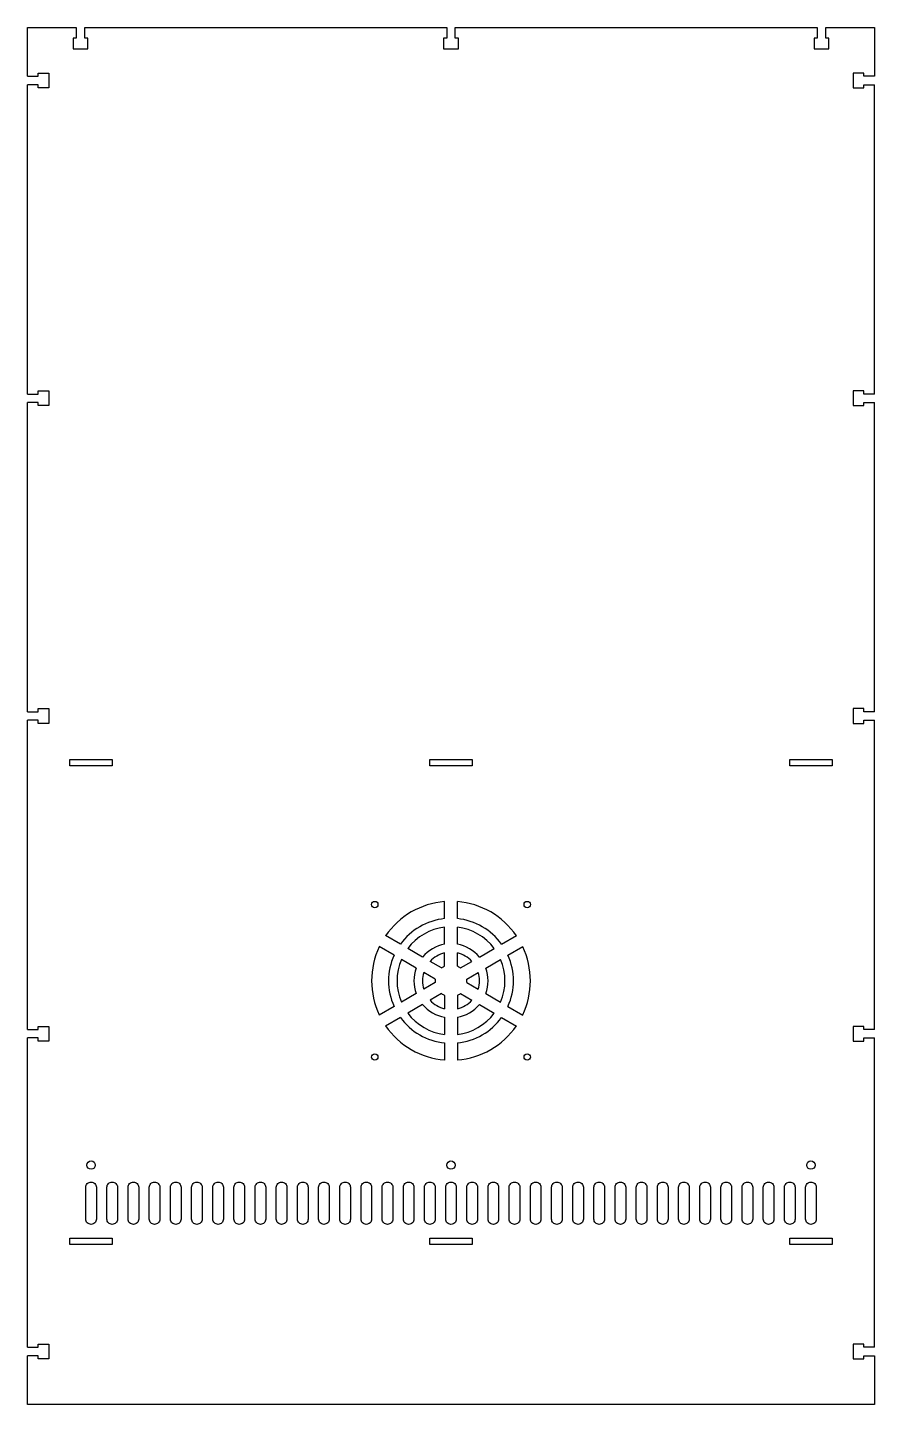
# Model space of a CAD drawing. Header units: millimetres. Extents: x 0 to 400, y 0 to 650.
import ezdxf

# ---------------------------------------------------------------- set-up
doc = ezdxf.new("R2010")
doc.units = ezdxf.units.MM

msp = doc.modelspace()

# ---------------------------------------------------------------- linework, layer by layer
for p, q in [((23, 650), (23, 645)), ((27, 645), (27, 650)), ((198, 650), (198, 645)), ((202, 645), (202, 650)), ((373, 650), (373, 645)), ((377, 645), (377, 650)), ((23, 645), (21.5, 645)), ((21.5, 645), (21.5, 640)), ((28.5, 645), (27, 645)), ((28.5, 640), (28.5, 645)), ((198, 645), (196.5, 645)), ((196.5, 645), (196.5, 640)), ((203.5, 645), (202, 645)), ((203.5, 640), (203.5, 645)), ((373, 645), (371.5, 645)), ((371.5, 645), (371.5, 640)), ((378.5, 645), (377, 645)), ((378.5, 640), (378.5, 645)), ((21.5, 640), (28.5, 640)), ((196.5, 640), (203.5, 640)), ((371.5, 640), (378.5, 640)), ((0, 627), (5, 627)), ((5, 627), (5, 628.5)), ((5, 628.5), (10, 628.5)), ((10, 628.5), (10, 621.5)), ((395, 628.5), (390, 628.5)), ((390, 628.5), (390, 621.5)), ((395, 627), (395, 628.5)), ((400, 627), (395, 627)), ((5, 623), (0, 623)), ((5, 621.5), (5, 623)), ((10, 621.5), (5, 621.5)), ((390, 621.5), (395, 621.5)), ((395, 621.5), (395, 623)), ((395, 623), (400, 623)), ((0, 477), (5, 477)), ((5, 477), (5, 478.5)), ((5, 478.5), (10, 478.5)), ((10, 478.5), (10, 471.5)), ((395, 478.5), (390, 478.5)), ((390, 478.5), (390, 471.5)), ((395, 477), (395, 478.5)), ((400, 477), (395, 477)), ((5, 473), (0, 473)), ((5, 471.5), (5, 473)), ((10, 471.5), (5, 471.5)), ((390, 471.5), (395, 471.5)), ((395, 471.5), (395, 473)), ((395, 473), (400, 473)), ((0, 327), (5, 327)), ((5, 327), (5, 328.5)), ((5, 328.5), (10, 328.5)), ((10, 328.5), (10, 321.5)), ((395, 328.5), (390, 328.5)), ((390, 328.5), (390, 321.5)), ((395, 327), (395, 328.5)), ((400, 327), (395, 327)), ((5, 323), (0, 323)), ((5, 321.5), (5, 323)), ((10, 321.5), (5, 321.5)), ((390, 321.5), (395, 321.5)), ((395, 321.5), (395, 323)), ((395, 323), (400, 323)), ((197, 229.35), (197, 237.5)), ((203, 229.35), (203, 237.5)), ((176.08, 217.27), (169.02, 221.35)), ((197, 217.24), (197, 225.32)), ((203, 217.24), (203, 225.32)), ((223.92, 217.27), (230.98, 221.35)), ((173.08, 212.08), (166.02, 216.15)), ((186.57, 211.22), (179.57, 215.26)), ((213.43, 211.22), (220.43, 215.26)), ((226.92, 212.08), (233.98, 216.15)), ((183.57, 206.02), (176.57, 210.06)), ((195.55, 206.04), (190.1, 209.18)), ((197, 206.87), (197, 213.16)), ((203, 206.87), (203, 213.16)), ((204.45, 206.04), (209.9, 209.18)), ((216.43, 206.02), (223.43, 210.06)), ((192.55, 200.84), (187.1, 203.98)), ((207.45, 200.84), (212.9, 203.98)), ((192.55, 199.16), (187.1, 196.02)), ((207.45, 199.16), (212.9, 196.02)), ((183.57, 193.98), (176.57, 189.94)), ((186.57, 188.78), (179.57, 184.74)), ((195.55, 193.96), (190.1, 190.82)), ((197, 193.13), (197, 186.84)), ((203, 193.13), (203, 186.84)), ((204.45, 193.96), (209.9, 190.82)), ((213.43, 188.78), (220.43, 184.74)), ((216.43, 193.98), (223.43, 189.94)), ((173.08, 187.92), (166.02, 183.85)), ((176.08, 182.73), (169.02, 178.65)), ((197, 182.76), (197, 174.68)), ((203, 182.76), (203, 174.68)), ((223.92, 182.73), (230.98, 178.65)), ((226.92, 187.92), (233.98, 183.85)), ((0, 177), (5, 177)), ((5, 177), (5, 178.5)), ((5, 178.5), (10, 178.5)), ((10, 178.5), (10, 171.5)), ((395, 178.5), (390, 178.5)), ((390, 178.5), (390, 171.5)), ((395, 177), (395, 178.5)), ((400, 177), (395, 177)), ((5, 173), (0, 173)), ((5, 171.5), (5, 173)), ((10, 171.5), (5, 171.5)), ((197, 170.65), (197, 162.5)), ((203, 170.65), (203, 162.5)), ((390, 171.5), (395, 171.5)), ((395, 171.5), (395, 173)), ((395, 173), (400, 173)), ((0, 27), (5, 27)), ((5, 27), (5, 28.5)), ((5, 28.5), (10, 28.5)), ((10, 28.5), (10, 21.5)), ((395, 28.5), (390, 28.5)), ((390, 28.5), (390, 21.5)), ((395, 27), (395, 28.5)), ((400, 27), (395, 27)), ((5, 23), (0, 23)), ((5, 21.5), (5, 23)), ((10, 21.5), (5, 21.5)), ((390, 21.5), (395, 21.5)), ((395, 21.5), (395, 23)), ((395, 23), (400, 23))]:
    msp.add_line(p, q)
for points in [[(0, 627), (0, 650), (23, 650)], [(27, 650), (198, 650)], [(202, 650), (373, 650)], [(377, 650), (400, 650), (400, 627)], [(0, 477), (0, 623)], [(400, 477), (400, 623)], [(0, 327), (0, 473)], [(400, 327), (400, 473)], [(0, 177), (0, 323)], [(400, 177), (400, 323)], [(0, 27), (0, 173)], [(400, 27), (400, 173)], [(400, 23), (400, 0), (0, 0), (0, 23)]]:
    msp.add_lwpolyline(points)
for points in [[(20, 301.5), (20, 304.5), (40, 304.5), (40, 301.5)], [(190, 301.5), (190, 304.5), (210, 304.5), (210, 301.5)], [(360, 301.5), (360, 304.5), (380, 304.5), (380, 301.5)], [(20, 75.5), (20, 78.5), (40, 78.5), (40, 75.5)], [(190, 75.5), (190, 78.5), (210, 78.5), (210, 75.5)], [(360, 75.5), (360, 78.5), (380, 78.5), (380, 75.5)]]:
    msp.add_lwpolyline(points, close=True)
for points in [[(27.5, 87.5), (27.5, 102.5, -0.414214), (30, 105), (30, 105, -0.414214), (32.5, 102.5), (32.5, 87.5, -0.414214), (30, 85), (30, 85, -0.414214)], [(37.5, 87.5), (37.5, 102.5, -0.414214), (40, 105), (40, 105, -0.414214), (42.5, 102.5), (42.5, 87.5, -0.414214), (40, 85), (40, 85, -0.414214)], [(47.5, 87.5), (47.5, 102.5, -0.414214), (50, 105), (50, 105, -0.414214), (52.5, 102.5), (52.5, 87.5, -0.414214), (50, 85), (50, 85, -0.414214)], [(57.5, 87.5), (57.5, 102.5, -0.414214), (60, 105), (60, 105, -0.414214), (62.5, 102.5), (62.5, 87.5, -0.414214), (60, 85), (60, 85, -0.414214)], [(67.5, 87.5), (67.5, 102.5, -0.414214), (70, 105), (70, 105, -0.414214), (72.5, 102.5), (72.5, 87.5, -0.414214), (70, 85), (70, 85, -0.414214)], [(77.5, 87.5), (77.5, 102.5, -0.414214), (80, 105), (80, 105, -0.414214), (82.5, 102.5), (82.5, 87.5, -0.414214), (80, 85), (80, 85, -0.414214)], [(87.5, 87.5), (87.5, 102.5, -0.414214), (90, 105), (90, 105, -0.414214), (92.5, 102.5), (92.5, 87.5, -0.414214), (90, 85), (90, 85, -0.414214)], [(97.5, 87.5), (97.5, 102.5, -0.414214), (100, 105), (100, 105, -0.414214), (102.5, 102.5), (102.5, 87.5, -0.414214), (100, 85), (100, 85, -0.414214)], [(107.5, 87.5), (107.5, 102.5, -0.414214), (110, 105), (110, 105, -0.414214), (112.5, 102.5), (112.5, 87.5, -0.414214), (110, 85), (110, 85, -0.414214)], [(117.5, 87.5), (117.5, 102.5, -0.414214), (120, 105), (120, 105, -0.414214), (122.5, 102.5), (122.5, 87.5, -0.414214), (120, 85), (120, 85, -0.414214)], [(127.5, 87.5), (127.5, 102.5, -0.414214), (130, 105), (130, 105, -0.414214), (132.5, 102.5), (132.5, 87.5, -0.414214), (130, 85), (130, 85, -0.414214)], [(137.5, 87.5), (137.5, 102.5, -0.414214), (140, 105), (140, 105, -0.414214), (142.5, 102.5), (142.5, 87.5, -0.414214), (140, 85), (140, 85, -0.414214)], [(147.5, 87.5), (147.5, 102.5, -0.414214), (150, 105), (150, 105, -0.414214), (152.5, 102.5), (152.5, 87.5, -0.414214), (150, 85), (150, 85, -0.414214)], [(157.5, 87.5), (157.5, 102.5, -0.414214), (160, 105), (160, 105, -0.414214), (162.5, 102.5), (162.5, 87.5, -0.414214), (160, 85), (160, 85, -0.414214)], [(167.5, 87.5), (167.5, 102.5, -0.414214), (170, 105), (170, 105, -0.414214), (172.5, 102.5), (172.5, 87.5, -0.414214), (170, 85), (170, 85, -0.414214)], [(177.5, 87.5), (177.5, 102.5, -0.414214), (180, 105), (180, 105, -0.414214), (182.5, 102.5), (182.5, 87.5, -0.414214), (180, 85), (180, 85, -0.414214)], [(187.5, 87.5), (187.5, 102.5, -0.414214), (190, 105), (190, 105, -0.414214), (192.5, 102.5), (192.5, 87.5, -0.414214), (190, 85), (190, 85, -0.414214)], [(197.5, 87.5), (197.5, 102.5, -0.414214), (200, 105), (200, 105, -0.414214), (202.5, 102.5), (202.5, 87.5, -0.414214), (200, 85), (200, 85, -0.414214)], [(207.5, 87.5), (207.5, 102.5, -0.414214), (210, 105), (210, 105, -0.414214), (212.5, 102.5), (212.5, 87.5, -0.414214), (210, 85), (210, 85, -0.414214)], [(217.5, 87.5), (217.5, 102.5, -0.414214), (220, 105), (220, 105, -0.414214), (222.5, 102.5), (222.5, 87.5, -0.414214), (220, 85), (220, 85, -0.414214)], [(227.5, 87.5), (227.5, 102.5, -0.414214), (230, 105), (230, 105, -0.414214), (232.5, 102.5), (232.5, 87.5, -0.414214), (230, 85), (230, 85, -0.414214)], [(237.5, 87.5), (237.5, 102.5, -0.414214), (240, 105), (240, 105, -0.414214), (242.5, 102.5), (242.5, 87.5, -0.414214), (240, 85), (240, 85, -0.414214)], [(247.5, 87.5), (247.5, 102.5, -0.414214), (250, 105), (250, 105, -0.414214), (252.5, 102.5), (252.5, 87.5, -0.414214), (250, 85), (250, 85, -0.414214)], [(257.5, 87.5), (257.5, 102.5, -0.414214), (260, 105), (260, 105, -0.414214), (262.5, 102.5), (262.5, 87.5, -0.414214), (260, 85), (260, 85, -0.414214)], [(267.5, 87.5), (267.5, 102.5, -0.414214), (270, 105), (270, 105, -0.414214), (272.5, 102.5), (272.5, 87.5, -0.414214), (270, 85), (270, 85, -0.414214)], [(277.5, 87.5), (277.5, 102.5, -0.414214), (280, 105), (280, 105, -0.414214), (282.5, 102.5), (282.5, 87.5, -0.414214), (280, 85), (280, 85, -0.414214)], [(287.5, 87.5), (287.5, 102.5, -0.414214), (290, 105), (290, 105, -0.414214), (292.5, 102.5), (292.5, 87.5, -0.414214), (290, 85), (290, 85, -0.414214)], [(297.5, 87.5), (297.5, 102.5, -0.414214), (300, 105), (300, 105, -0.414214), (302.5, 102.5), (302.5, 87.5, -0.414214), (300, 85), (300, 85, -0.414214)], [(307.5, 87.5), (307.5, 102.5, -0.414214), (310, 105), (310, 105, -0.414214), (312.5, 102.5), (312.5, 87.5, -0.414214), (310, 85), (310, 85, -0.414214)], [(317.5, 87.5), (317.5, 102.5, -0.414214), (320, 105), (320, 105, -0.414214), (322.5, 102.5), (322.5, 87.5, -0.414214), (320, 85), (320, 85, -0.414214)], [(327.5, 87.5), (327.5, 102.5, -0.414214), (330, 105), (330, 105, -0.414214), (332.5, 102.5), (332.5, 87.5, -0.414214), (330, 85), (330, 85, -0.414214)], [(337.5, 87.5), (337.5, 102.5, -0.414214), (340, 105), (340, 105, -0.414214), (342.5, 102.5), (342.5, 87.5, -0.414214), (340, 85), (340, 85, -0.414214)], [(347.5, 87.5), (347.5, 102.5, -0.414214), (350, 105), (350, 105, -0.414214), (352.5, 102.5), (352.5, 87.5, -0.414214), (350, 85), (350, 85, -0.414214)], [(357.5, 87.5), (357.5, 102.5, -0.414214), (360, 105), (360, 105, -0.414214), (362.5, 102.5), (362.5, 87.5, -0.414214), (360, 85), (360, 85, -0.414214)], [(367.5, 87.5), (367.5, 102.5, -0.414214), (370, 105), (370, 105, -0.414214), (372.5, 102.5), (372.5, 87.5, -0.414214), (370, 85), (370, 85, -0.414214)]]:
    msp.add_lwpolyline(points, format="xyb", close=True)
for centre, radius in [((164, 236), 1.5), ((236, 236), 1.5), ((164, 164), 1.5), ((236, 164), 1.5), ((30, 113), 2), ((200, 113), 2), ((370, 113), 2)]:
    msp.add_circle(centre, radius)
for radius, start, end in [(37.5, 94.58857, 145.41143), (37.5, 34.58857, 85.41143), (29.5, 95.83678, 144.16322), (29.5, 35.83678, 84.16322), (25.5, 96.75633, 143.24367), (25.5, 36.75633, 83.24367), (37.5, 154.58857, 205.41143), (17.5, 99.87089, 140.12911), (17.5, 39.87089, 80.12911), (37.5, 334.58857, 25.41143), (29.5, 155.83678, 204.16322), (25.5, 156.75633, 203.24367), (13.5, 102.83959, 137.16041), (13.5, 42.83959, 77.16041), (25.5, 336.75633, 23.24367), (29.5, 335.83678, 24.16322), (17.5, 159.87089, 200.12911), (13.5, 162.83959, 197.16041), (7.5, 113.57818, 126.42182), (7.5, 53.57818, 66.42182), (13.5, 342.83959, 17.16041), (17.5, 339.87089, 20.12911), (7.5, 173.57818, 186.42182), (7.5, 353.57818, 6.42182), (17.5, 219.87089, 260.12911), (13.5, 222.83959, 257.16041), (7.5, 233.57818, 246.42182), (7.5, 293.57818, 306.42182), (13.5, 282.83959, 317.16041), (17.5, 279.87089, 320.12911), (29.5, 215.83678, 264.16322), (25.5, 216.75633, 263.24367), (25.5, 276.75633, 323.24367), (29.5, 275.83678, 324.16322), (37.5, 214.58857, 265.41143), (37.5, 274.58857, 325.41143)]:
    msp.add_arc((200, 200), radius, start, end)

doc.saveas('drawing.dxf')
